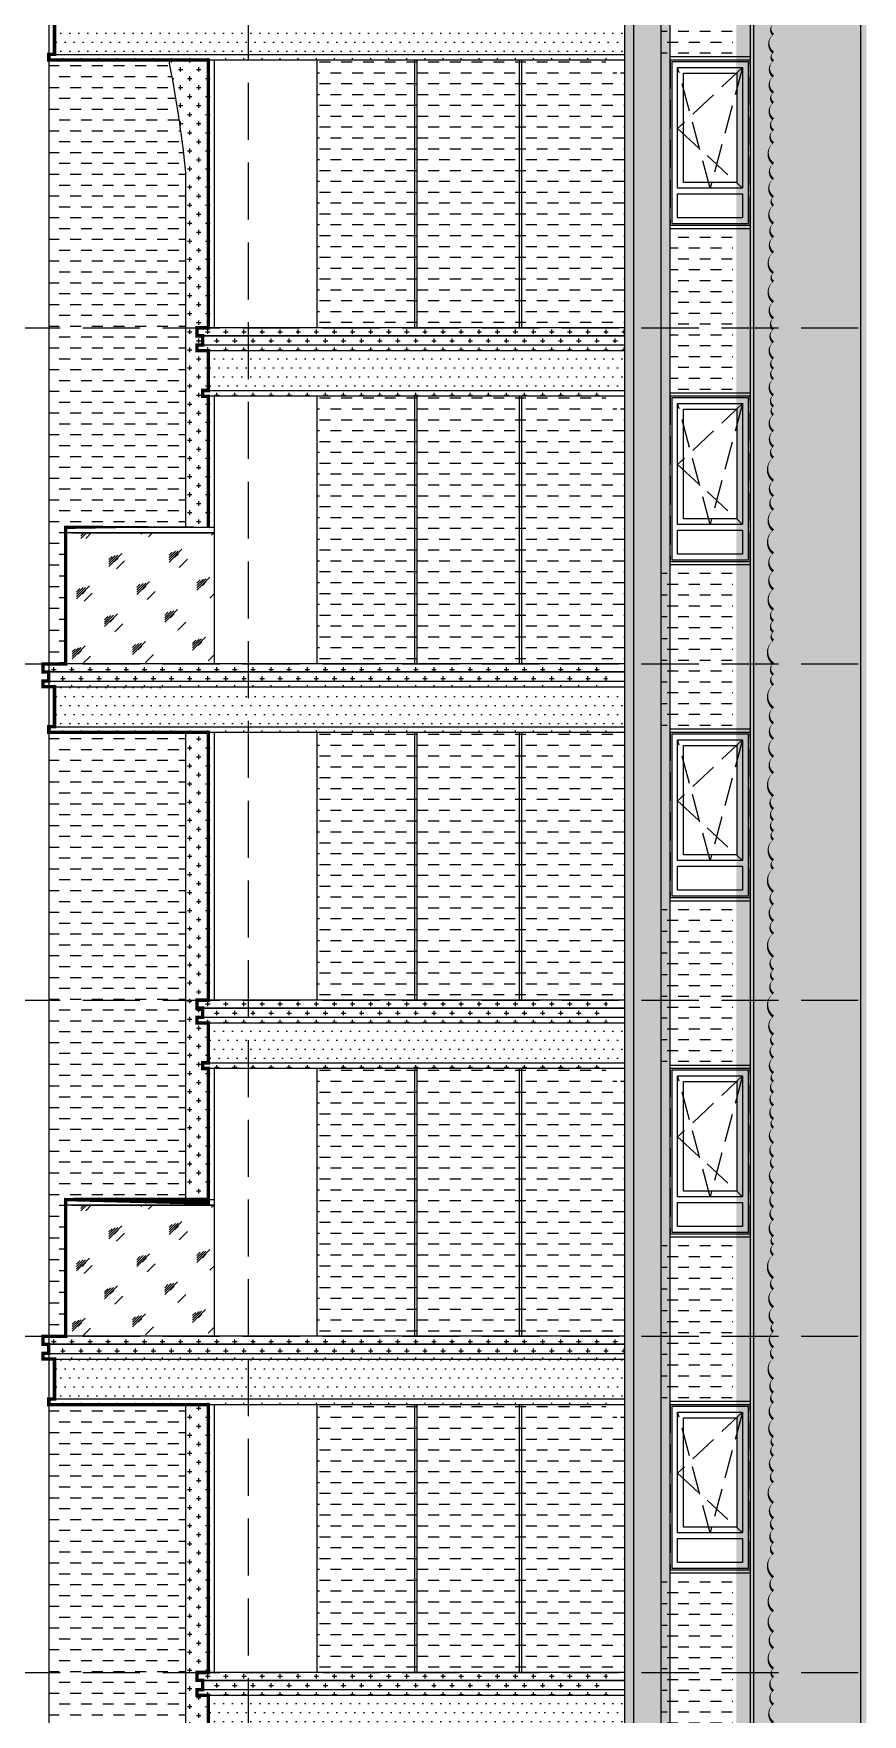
# Model space of a CAD drawing. Extents: x 646072 to 1012572, y -46617 to 16093.
# Drawn here: x 885985 to 893252, y -24120 to -9370 of the extents above; entities that cross this region are included whole.
import ezdxf

# ---------------------------------------------------------------- set-up
doc = ezdxf.new("R2010")
doc.units = 0
doc.header["$LTSCALE"] = 1000
doc.header["$MEASUREMENT"] = 0
for name, pattern in [('3#楼-HZS$0$3#楼-HZS$0$__DASH', [0.35, 0.25, -0.1]), ('3#楼-HZS$0$3#楼-HZS$0$DASH', [0.35, 0.25, -0.1]), ('3#楼-HZS$0$DOTE', [2.4200000000000004, 2, -0.2, 0.02, -0.2])]:
    doc.linetypes.add(name, pattern=pattern)
for name, color, linetype in [('3#楼-HZS$0$0-金属铝板（剖）', 7, 'Continuous'), ('3#楼-HZS$0$3#楼-HZS$0$00-看线', 251, 'Continuous'), ('3#楼-HZS$0$3#楼-HZS$0$00-立面灰色金属看线', 252, 'Continuous'), ('3#楼-HZS$0$3#楼-HZS$0$00-立面米色看线', 31, 'Continuous'), ('3#楼-HZS$0$3#楼-HZS$0$A-LINE-浅灰色铝板幕墙-填充', 115, 'Continuous'), ('3#楼-HZS$0$3#楼-HZS$0$DOTE', 1, '3#楼-HZS$0$DOTE'), ('3#楼-HZS$0$3#楼-HZS$0$ELEV-WIND', 4, 'Continuous'), ('3#楼-HZS$0$3#楼-HZS$0$RAIL', 163, 'Continuous'), ('3#楼-HZS$0$3#楼-HZS$0$WINDOW', 4, 'Continuous'), ('3#楼-HZS$0$3#楼-HZS$0$填充-浅黄色铝板', 30, 'Continuous'), ('3#楼-HZS$0$3#楼-HZS$0$填充-深灰色涂料', 11, 'Continuous'), ('3#楼-HZS$0$3#楼-HZS$0$填充-玻璃', 150, 'Continuous'), ('3#楼-HZS$0$立面分缝', 5, 'Continuous')]:
    doc.layers.add(name, color=color, linetype=linetype)
doc.layers.add('3#楼-HZS$0$3#楼-HZS$0$1#2#住宅楼 平面图$0$A-00-15-1#-PM-2F$0$00-装饰-看', color=46, linetype='Continuous', lineweight=5)
doc.layers.add('3#楼-HZS$0$A-ANNO-MODI', color=6, linetype='Continuous', plot=False)
pattern_1 = [(0, (0, 0), (79.375, 79.375), [39.6875, -119.0625]), (90, (19.84375, -19.84375), (-79.375, 79.375), [39.6875, -119.0625])]
pattern_2 = [(0, (-498153.7722642744, 141892.0115909563), (95.25, 95.25), [95.25, -95.25])]
pattern_3 = [(0, (0, 0), (39.6875, 79.375), [0, -79.375])]
pattern_4 = [(0, (0, -5900), (79.375, 79.375), [39.6875, -119.0625]), (90, (19.84375, -5919.84375), (-79.375, 79.375), [39.6875, -119.0625])]
pattern_5 = [(0, (0, -5900), (39.6875, 79.375), [0, -79.375])]
pattern_6 = [(0, (0, -11800.00000000001), (79.375, 79.375), [39.6875, -119.0625]), (90, (19.84375, -11819.84375000001), (-79.375, 79.375), [39.6875, -119.0625])]
pattern_7 = [(0, (0, -11800.00000000001), (39.6875, 79.375), [0, -79.375])]
pattern_8 = [(0, (0, 0), (95.25, 95.25), [95.25, -95.25])]

# ---------------------------------------------------------------- blocks, each defined once
blk = doc.blocks.new('3#楼-HZS$0$3#楼-HZS$0$asdg04d+9j80')
at = {"layer": '3#楼-HZS$0$3#楼-HZS$0$ELEV-WIND', "color": 8, "linetype": '3#楼-HZS$0$3#楼-HZS$0$__DASH'}
blk.add_lwpolyline([(166652.1028225891, -257724.6046364194), (167352.1028225764, -257724.6046364194), (167352.1028225764, -259174.6046364194), (166652.1028225891, -259174.6046364194)], close=True, dxfattribs=at)
at = {"layer": '3#楼-HZS$0$3#楼-HZS$0$ELEV-WIND'}
for points in [[(166667.1028225891, -257739.6046364194), (167337.1028225764, -257739.6046364194), (167337.1028225764, -259159.6046364194), (166667.1028225891, -259159.6046364194)], [(167287.1028225764, -257789.6046364194), (166717.1028225891, -257789.6046364194), (166717.1028225891, -258849.6046364194), (167287.1028225764, -258849.6046364194)], [(167237.1028225764, -257839.6046364194), (166767.1028225891, -257839.6046364194), (166767.1028225891, -258799.6046364194), (167237.1028225764, -258799.6046364194)], [(167287.1028225764, -258899.6046364194), (166717.1028225891, -258899.6046364194), (166717.1028225891, -259109.6046364194), (167287.1028225764, -259109.6046364194)]]:
    blk.add_lwpolyline(points, close=True, dxfattribs=at)
at = {"layer": '3#楼-HZS$0$3#楼-HZS$0$ELEV-WIND', "color": 8, "linetype": '3#楼-HZS$0$3#楼-HZS$0$DASH'}
for points in [[(166717.1028225891, -257789.6046364194), (167287.1028225764, -258324.6046364194), (166717.1028225891, -258849.6046364194)], [(166717.1028225891, -257789.6046364194), (167002.1028225827, -258849.6046364194), (167287.1028225764, -257789.6046364194)]]:
    blk.add_lwpolyline(points, dxfattribs=at)
blk = doc.blocks.new('3#楼-HZS$0$3#楼-HZS$0$zdfs+gd5+9gj0h')
at = {"layer": '3#楼-HZS$0$3#楼-HZS$0$填充-浅黄色铝板'}
h = blk.add_hatch(dxfattribs=at)
h.set_pattern_fill('CROSS', color=250, scale=50)
h.set_pattern_definition(pattern_1)
h.paths.add_polyline_path([(224298.6439628178, -118273.0459972956, -0.00305094944759767), (224276.4848473542, -118152.2831765233), (224674.3890767773, -118152.2831765233), (224674.3890767773, -120502.2831765354), (224423.9784421, -120502.2831765354), (224423.9784421, -119138.338719882, 0.02186852135803371)])
h.paths.add_polyline_path([(224423.9784421, -120502.2831765354), (224524.3890767773, -120502.2831765354), (224524.3890767773, -120572.2831765354), (224574.3890767773, -120572.2831765354), (224574.3890767773, -120652.2831765354), (224524.3890767773, -120652.2831765354), (224524.3890767773, -120702.2831765233), (224624.3890767773, -120702.2831765233), (224624.3890767773, -121052.2831765233), (224574.3890767773, -121052.2831765233), (224574.3890767773, -121102.2831765233), (224674.3890767773, -121102.2831765233), (224674.3890767773, -122252.2831765107), (224423.9784421, -122252.2831765107)])
h = blk.add_hatch(dxfattribs=at)
h.set_pattern_fill('CROSS', color=250, scale=50)
h.set_pattern_definition(pattern_1)
h.paths.add_polyline_path([(224423.9784421, -124052.2831765233), (224674.3890767773, -124052.2831765233), (224674.3890767773, -126402.2831765354), (224423.9784421, -126402.2831765354)])
h.paths.add_polyline_path([(224423.9784421, -126402.2831765354), (224524.3890767773, -126402.2831765354), (224524.3890767773, -126472.2831765354), (224574.3890767773, -126472.2831765354), (224574.3890767773, -126552.2831765354), (224524.3890767773, -126552.2831765354), (224524.3890767773, -126602.2831765233), (224624.3890767773, -126602.2831765233), (224624.3890767773, -126952.2831765233), (224574.3890767773, -126952.2831765233), (224574.3890767773, -127002.2831765233), (224674.3890767773, -127002.2831765233), (224674.3890767773, -128152.2831765107), (224423.9784421, -128152.2831765107)])
h = blk.add_hatch(dxfattribs=at)
h.set_pattern_fill('CROSS', color=250, scale=50)
h.set_pattern_definition(pattern_1)
h.paths.add_polyline_path([(224423.9784421, -129952.2831765233), (224674.3890767773, -129952.2831765233), (224674.3890767773, -132302.2831765233), (224524.3890767773, -132302.2831765233), (224423.9784421, -132302.2831765234)])
h.paths.add_polyline_path([(224423.9784421, -132302.2831765234), (224524.3890767773, -132302.2831765233), (224524.3890767773, -132372.2831765354), (224574.3890767773, -132372.2831765354), (224574.3890767773, -132452.2831765354), (224524.3890767773, -132452.2831765354), (224524.3890767773, -132502.2831765233), (224624.3890767773, -132502.2831765233), (224624.3890767773, -132852.2831765233), (224574.3890767773, -132852.2831765233), (224574.3890767773, -132902.2831765233), (224674.3890767773, -132902.2831765233), (224674.3890767773, -134052.2831765107), (224423.9784421, -134052.2831765107)])
at = {"layer": '3#楼-HZS$0$3#楼-HZS$0$00-看线', "elevation": 1e-08}
blk.add_lwpolyline([(224276.4848473542, -118152.2831765233, 0.003050949448453229), (224298.6439628243, -118273.0459973294, -0.02186852135717228), (224423.9784421, -119138.338719882)], format="xyb", dxfattribs=at)
for points in [[(224423.9784421, -119138.338719882), (224423.9784421, -122252.2831765107)], [(224423.9784421, -124052.2831765233), (224423.9784421, -128152.2831765107)], [(224423.9784421, -129952.2831765233), (224423.9784421, -134052.283176512)]]:
    blk.add_lwpolyline(points, dxfattribs=at)
blk = doc.blocks.new('3#楼-HZS$0$3#楼-HZS$0$d+f9g5j04+9k0')
at = {"color": 7, "const_width": 30}
blk.add_lwpolyline([(439558.7946784535, -1465.717195389036), (439558.7946784535, -1115.717195389036), (439658.7946784535, -1115.717195389036), (439658.7946784535, -1065.717195401201), (439608.7946784535, -1065.717195401201), (439608.7946784535, -985.717195401201), (439658.7946784535, -985.717195401201), (439658.7946784535, -915.7171953890356), (439558.7946784535, -915.7171953890356), (439558.7946784535, 1434.282804610964), (440958.4997100325, 1434.282804610964), (440958.4997100325, 1484.282804610964), (440908.4997100325, 1484.282804610964), (440908.4997100325, 1834.282804610964), (441008.4997100325, 1834.282804610964), (441008.4997100325, 1884.282804598799), (440959.0287951363, 1884.282804598799), (440959.0287951363, 1964.282804598799), (441008.4997100325, 1964.282804598799), (441008.4997100325, 2034.282804610964), (440809.7419315799, 2034.282804623595), (440809.7419315799, 3234.282804623595), (439558.7946784563, 3234.282804620801), (439558.7946784535, 4384.282804610964), (439608.7946784535, 4384.282804610964), (439608.7946784535, 4434.282804610964), (439558.7946784535, 4434.282804610964), (439558.7946784535, 4784.282804610964), (439658.7946784535, 4784.282804610964), (439658.7946784535, 4834.282804598799), (439608.7946784535, 4834.282804598799), (439608.7946784535, 4914.282804598799), (439658.7946784535, 4914.282804598799), (439658.7946784535, 4984.282804610964), (439558.7946784535, 4984.282804610964), (439558.7946784535, 7334.282804610964), (440958.4997100325, 7334.282804610964), (440958.4997100325, 7384.282804610964), (440908.4997100325, 7384.282804610964), (440908.4997100325, 7734.282804610964), (441008.4997100325, 7734.282804610964), (441008.4997100325, 7784.282804598799), (440959.0287951363, 7784.282804598799), (440959.0287951363, 7864.282804598799), (441008.4997100325, 7864.282804598799), (441008.4997100325, 7934.282804610964), (440809.7419315799, 7934.282804623595), (440809.7419315799, 9134.282804623595), (439558.7946784563, 9134.282804620801), (439558.7946784535, 10284.28280461096), (439608.7946784535, 10284.28280461096), (439608.7946784535, 10334.28280461096), (439558.7946784535, 10334.28280461096), (439558.7946784535, 10684.28280461096), (439658.7946784535, 10684.28280461096), (439658.7946784535, 10734.2828045988), (439608.7946784535, 10734.2828045988), (439608.7946784535, 10814.2828045988), (439658.7946784535, 10814.2828045988), (439658.7946784535, 10884.28280461096), (439558.7946784535, 10884.28280461096), (439558.7946784535, 13234.28280461096), (440958.4997100325, 13234.28280461096), (440958.4997100325, 13284.28280461096), (440908.4997100325, 13284.28280461096), (440908.4997100325, 13634.28280461096)], dxfattribs=at)
blk = doc.blocks.new('3#楼-HZS$0$jjhgjgkiyuiy')
at = {"layer": '3#楼-HZS$0$3#楼-HZS$0$A-LINE-浅灰色铝板幕墙-填充'}
h = blk.add_hatch(dxfattribs=at)
h.set_pattern_fill('DOTS', color=256, scale=50)
h.set_pattern_definition(pattern_3)
h.paths.add_polyline_path([(886167.0382713595, 50198.21083332095), (891166.6547499899, 50198.21083332095), (891166.6547499899, 49848.21083332095), (886167.0382713595, 49848.21083332095)])
h = blk.add_hatch(dxfattribs=at)
h.set_pattern_fill('DOTS', color=256, scale=50)
h.set_pattern_definition(pattern_3)
h.paths.add_polyline_path([(887517.0382713595, 47248.21083332095), (891166.6547499899, 47248.21083332095), (891166.6547499899, 46898.21083332095), (887517.0382713595, 46898.21083332095)])
h = blk.add_hatch(dxfattribs=at)
h.set_pattern_fill('DOTS', color=256, scale=50)
h.set_pattern_definition(pattern_5)
h.paths.add_polyline_path([(886167.0382713595, 44298.21083332095), (891166.6547499899, 44269.20714812274), (891166.6547499899, 43919.20714812274), (886167.0382713595, 43948.21083332095)])
h = blk.add_hatch(dxfattribs=at)
h.set_pattern_fill('DOTS', color=256, scale=50)
h.set_pattern_definition(pattern_5)
h.paths.add_polyline_path([(887517.0382713595, 41348.21083332095), (891166.6547499899, 41348.21083332095), (891166.6547499899, 40998.21083332095), (887517.0382713595, 40998.21083332095)])
h = blk.add_hatch(dxfattribs=at)
h.set_pattern_fill('DOTS', color=256, scale=50)
h.set_pattern_definition(pattern_7)
h.paths.add_polyline_path([(886167.0382713595, 38398.21083332095), (891166.6547499899, 38398.21083330883), (891166.6547499899, 38048.21083330883), (886167.0382713595, 38048.21083332095)])
h = blk.add_hatch(dxfattribs=at)
h.set_pattern_fill('DOTS', color=256, scale=50)
h.set_pattern_definition(pattern_7)
h.paths.add_polyline_path([(887517.0382713595, 35448.21083332095), (891166.6547499899, 35448.21083332095), (891166.6547499899, 35098.21083332095), (887517.0382713595, 35098.21083332095)])
at = {"layer": '3#楼-HZS$0$3#楼-HZS$0$填充-浅黄色铝板'}
h = blk.add_hatch(dxfattribs=at)
h.set_pattern_fill('CROSS', color=30, scale=50)
h.set_pattern_definition(pattern_1)
h.paths.add_polyline_path([(886067.0382713595, 50398.21083332095), (891166.6547499899, 50398.21083332095), (891166.6547499899, 50328.21083330878), (886067.0382713595, 50328.21083330878)])
h.paths.add_polyline_path([(886117.0382713595, 50328.21083330878), (891166.6547499899, 50328.21083330878), (891166.6547499899, 50248.21083330878), (886117.0382713595, 50248.21083330878)])
h.paths.add_polyline_path([(886067.0382713595, 50248.21083330878), (886117.0382713595, 50248.21083330878), (891166.6547499899, 50248.21083330878), (891166.6547499899, 50198.21083332095), (886167.0382713595, 50198.21083332095), (886067.0382713595, 50198.21083332095)])
h.paths.add_polyline_path([(886117.0382713595, 49848.21083332095), (891016.6547499899, 49848.21083332095), (891016.6547499899, 49798.21083332095), (886117.0382713595, 49798.21083332095)])
h = blk.add_hatch(dxfattribs=at)
h.set_pattern_fill('CROSS', color=30, scale=50)
h.set_pattern_definition([(0, (150, 0), (79.375, 79.375), [39.6875, -119.0625]), (90, (169.84375, -19.84375), (-79.375, 79.375), [39.6875, -119.0625])])
h.paths.add_polyline_path([(891566.65474999, 26248.21083330877), (891266.9061618362, 26248.21083332106), (891266.9061618958, 23751.81616370511), (891566.65474999, 23751.8161637051)])
h.paths.add_polyline_path([(891166.6547499899, 26348.21083331003), (891566.6547499899, 26348.21083330878), (891566.6547499899, 50398.21083332095), (891166.6547499899, 50398.21083332095)])
h = blk.add_hatch(dxfattribs=at)
h.set_pattern_fill('CROSS', color=30, scale=50)
h.set_pattern_definition(pattern_1)
h.paths.add_polyline_path([(887417.0382713595, 47448.21083332095), (891166.6547499899, 47448.21083332095), (891166.6547499899, 47378.21083330878), (887417.0382713595, 47378.21083330878)])
h.paths.add_polyline_path([(887467.0382713595, 47378.21083330878), (891166.6547499899, 47378.21083330878), (891166.6547499899, 47298.21083330878), (887467.0382713595, 47298.21083330878)])
h.paths.add_polyline_path([(887417.0382713595, 47298.21083330878), (887467.0382713595, 47298.21083330878), (891165.9061618963, 47298.21083330877), (891165.9061618963, 47248.21083332094), (887517.0382713595, 47248.21083332095), (887417.0382713595, 47248.21083332095)])
h.paths.add_polyline_path([(887467.0382713595, 46898.21083332095), (891016.6547499899, 46898.21083332095), (891016.6547499899, 46848.21083332095), (887467.0382713595, 46848.21083332095)])
h = blk.add_hatch(dxfattribs=at)
h.set_pattern_fill('CROSS', color=30, scale=50)
h.set_pattern_definition(pattern_4)
h.paths.add_polyline_path([(886067.0382713595, 44498.21083332095), (891016.6547499899, 44498.21083332095), (891016.6547499899, 44428.21083330878), (886067.0382713595, 44428.21083330878)])
h.paths.add_polyline_path([(886117.0382713595, 44428.21083330878), (891016.6547499899, 44428.21083330878), (891016.6547499899, 44348.21083330878), (886117.0382713595, 44348.21083330878)])
h.paths.add_polyline_path([(886067.0382713595, 44348.21083330878), (886117.0382713595, 44348.21083330878), (891016.6547499899, 44348.21083330878), (891016.6547499899, 44298.21083332095), (886167.0382713595, 44298.21083332095), (886067.0382713595, 44298.21083332095)])
h.paths.add_polyline_path([(886117.0382713595, 43948.21083332095), (891016.6547499899, 43948.21083332095), (891016.6547499899, 43898.21083332095), (886117.0382713595, 43898.21083332095)])
h = blk.add_hatch(dxfattribs=at)
h.set_pattern_fill('CROSS', color=30, scale=50)
h.set_pattern_definition(pattern_4)
h.paths.add_polyline_path([(887417.0382713595, 41548.21083332095), (891016.6547499899, 41548.21083332095), (891016.6547499899, 41478.21083330878), (887417.0382713595, 41478.21083330878)])
h.paths.add_polyline_path([(887467.0382713595, 41478.21083330878), (891016.6547499899, 41478.21083330878), (891016.6547499899, 41398.21083330878), (887467.0382713595, 41398.21083330878)])
h.paths.add_polyline_path([(887417.0382713595, 41398.21083330878), (887467.0382713595, 41398.21083330878), (891016.6547499899, 41398.21083330878), (891016.6547499899, 41348.21083332095), (887517.0382713595, 41348.21083332095), (887417.0382713595, 41348.21083332095)])
h.paths.add_polyline_path([(887467.0382713595, 40998.21083332095), (891016.6547499899, 40998.21083332095), (891016.6547499899, 40948.21083332095), (887467.0382713595, 40948.21083332095)])
h = blk.add_hatch(dxfattribs=at)
h.set_pattern_fill('CROSS', color=30, scale=50)
h.set_pattern_definition(pattern_6)
h.paths.add_polyline_path([(886067.0382713595, 38598.21083332095), (891166.6547499899, 38598.21083332095), (891166.6547499899, 38528.21083330878), (886067.0382713595, 38528.21083330878)])
h.paths.add_polyline_path([(886117.0382713595, 38528.21083330878), (891166.6547499899, 38528.21083330878), (891166.6547499899, 38448.21083330878), (886117.0382713595, 38448.21083330878)])
h.paths.add_polyline_path([(886067.0382713595, 38448.21083330878), (886117.0382713595, 38448.21083330878), (891166.6547499899, 38448.21083330878), (891166.6547499899, 38398.21083332095), (886167.0382713595, 38398.21083332095), (886067.0382713595, 38398.21083332095)])
h.paths.add_polyline_path([(886117.0382713595, 38048.21083332095), (891016.6547499899, 38048.21083332095), (891016.6547499899, 37998.21083332095), (886117.0382713595, 37998.21083332095)])
h = blk.add_hatch(dxfattribs=at)
h.set_pattern_fill('CROSS', color=30, scale=50)
h.set_pattern_definition(pattern_6)
h.paths.add_polyline_path([(887417.0382713595, 35648.21083332095), (891016.6547499899, 35648.21083332095), (891016.6547499899, 35578.21083330878), (887417.0382713595, 35578.21083330878)])
h.paths.add_polyline_path([(887467.0382713595, 35578.21083330878), (891016.6547499899, 35578.21083330878), (891016.6547499899, 35498.21083330878), (887467.0382713595, 35498.21083330878)])
h.paths.add_polyline_path([(887417.0382713595, 35498.21083330878), (887467.0382713595, 35498.21083330878), (891016.6547499899, 35498.21083330878), (891016.6547499899, 35448.21083332095), (887517.0382713595, 35448.21083332095), (887417.0382713595, 35448.21083332095)])
h.paths.add_polyline_path([(887467.0382713595, 35098.21083332095), (891016.6547499899, 35098.21083332095), (891016.6547499899, 35048.21083332095), (887467.0382713595, 35048.21083332095)])
at = {"layer": '3#楼-HZS$0$3#楼-HZS$0$填充-深灰色涂料'}
h = blk.add_hatch(dxfattribs=at)
h.set_pattern_fill('DASH', color=11, scale=100)
h.set_pattern_definition(pattern_8)
h.paths.add_polyline_path([(893286.8930639074, 23748.21083332111), (892146.9061618963, 23748.21083332111), (892146.9061618963, 52748.21083333317), (893286.8930639075, 52748.21083333317)])
h = blk.add_hatch(dxfattribs=at)
h.set_pattern_fill('DASH', color=11, scale=100)
h.set_pattern_definition([(0, (0, 14750), (95.25, 95.25), [95.25, -95.25])])
h.paths.add_polyline_path([(891486.6547499899, 51268.21083333317), (892116.9061618963, 51268.21083333317), (892116.9061618963, 49828.21083333317), (891486.6547499899, 49828.21083333317)])
h = blk.add_hatch(dxfattribs=at)
h.set_pattern_fill('DASH', color=250, scale=100)
h.set_pattern_definition(pattern_2)
h.paths.add_polyline_path([(886116.934705905, 49798.21083332095), (887169.1340419365, 49798.21083332095, 0.003050949447598475), (887191.2931574001, 49677.4480125486, -0.02186852135803278), (887316.6276366822, 48812.15528996219), (887316.6276366822, 45698.21083333358), (886267.0382713596, 45698.21083333358), (886267.0382713596, 45648.21083333026), (886267.0382713596, 44498.21083332095), (886116.934705905, 44498.21083332095)])
h = blk.add_hatch(dxfattribs=at)
h.set_pattern_fill('DASH', color=11, scale=100)
h.set_pattern_definition([(0, (0, -2950), (95.25, 95.25), [95.25, -95.25])])
edge = h.paths.add_edge_path()
edge.add_line((888467.0382713595, 49798.21076623155), (890999.4974861798, 49798.21076623155))
edge.add_arc((891115.3000345149, 49802.07545289807), 115.8670186201491, 181.9114267030833, 296.3095857429122)
edge.add_line((891166.6547499899, 49698.2108333089), (891166.6547499899, 47448.21083332095))
edge.add_line((891166.6547499899, 47448.21083332095), (888467.0382713595, 47448.21083332095))
edge.add_line((888467.0382713595, 47448.21083332095), (888467.0382713595, 49798.21076623155))
h = blk.add_hatch(dxfattribs=at)
h.set_pattern_fill('DASH', color=11, scale=100)
h.set_pattern_definition([(0, (0, 11800), (95.25, 95.25), [95.25, -95.25])])
h.paths.add_polyline_path([(891566.6547499899, 48318.21083333317), (892116.9061618963, 48318.21083333317), (892116.9061618963, 46878.21083333317), (891566.6547499899, 46878.21083333317)])
h = blk.add_hatch(dxfattribs=at)
h.set_pattern_fill('DASH', color=11, scale=100)
h.set_pattern_definition([(0, (0, -5900), (95.25, 95.25), [95.25, -95.25])])
edge = h.paths.add_edge_path()
edge.add_line((888467.0382713595, 46848.21076623155), (890999.4974861798, 46848.21076623155))
edge.add_arc((891115.3000345149, 46852.07545289807), 115.8670186201491, 181.9114267030833, 296.3095857429122)
edge.add_line((891166.6547499899, 46748.2108333089), (891166.6547499899, 44498.21083332095))
edge.add_line((891166.6547499899, 44498.21083332095), (888467.0382713595, 44498.21083332095))
edge.add_line((888467.0382713595, 44498.21083332095), (888467.0382713595, 46848.21076623155))
h = blk.add_hatch(dxfattribs=at)
h.set_pattern_fill('DASH', color=11, scale=100)
h.set_pattern_definition([(0, (0, 8850), (95.25, 95.25), [95.25, -95.25])])
h.paths.add_polyline_path([(891486.6547499899, 45368.21083333317), (892116.9061618963, 45368.21083333317), (892116.9061618963, 43928.21083333317), (891486.6547499899, 43928.21083333317)])
h = blk.add_hatch(dxfattribs=at)
h.set_pattern_fill('DASH', color=250, scale=100)
h.set_pattern_definition(pattern_2)
h.paths.add_polyline_path([(886116.934705905, 43898.21083332095), (887316.6276366822, 43898.21083332095), (887316.6276366822, 39798.21083333358), (886267.0382713596, 39798.21083333358), (886267.0382713596, 39748.21083333026), (886267.0382713596, 38598.21083332095), (886116.934705905, 38598.21083332095)])
h = blk.add_hatch(dxfattribs=at)
h.set_pattern_fill('DASH', color=11, scale=100)
h.set_pattern_definition([(0, (0, -8850.000000000007), (95.25, 95.25), [95.25, -95.25])])
edge = h.paths.add_edge_path()
edge.add_line((888467.0382713595, 43898.21076623155), (890999.4974861798, 43898.21076623155))
edge.add_arc((891011.8483366375, 43729.14830936619), 169.5130019449271, 24.042694472634025, 94.17831797338829, ccw=False)
edge.add_line((891166.6547499899, 43798.2108333089), (891166.6547499899, 41548.21083332095))
edge.add_line((891166.6547499899, 41548.21083332095), (888467.0382713595, 41548.21083332095))
edge.add_line((888467.0382713595, 41548.21083332095), (888467.0382713595, 43898.21076623155))
h = blk.add_hatch(dxfattribs=at)
h.set_pattern_fill('DASH', color=11, scale=100)
h.set_pattern_definition([(0, (0, 5900), (95.25, 95.25), [95.25, -95.25])])
h.paths.add_polyline_path([(891486.6547499899, 42418.21083333317), (892116.9061618963, 42418.21083333317), (892116.9061618963, 40978.21083333317), (891486.6547499899, 40978.21083333317)])
h = blk.add_hatch(dxfattribs=at)
h.set_pattern_fill('DASH', color=11, scale=100)
h.set_pattern_definition([(0, (0, -11800.00000000001), (95.25, 95.25), [95.25, -95.25])])
edge = h.paths.add_edge_path()
edge.add_line((888467.0382713595, 40948.21076623155), (890999.4974861798, 40948.21076623155))
edge.add_arc((891115.3000345149, 40952.07545289807), 115.8670186201491, 181.9114267030833, 296.3095857429122)
edge.add_line((891166.6547499899, 40848.2108333089), (891166.6547499899, 38598.21083332095))
edge.add_line((891166.6547499899, 38598.21083332095), (888467.0382713595, 38598.21083332095))
edge.add_line((888467.0382713595, 38598.21083332095), (888467.0382713595, 40948.21076623155))
h = blk.add_hatch(dxfattribs=at)
h.set_pattern_fill('DASH', color=11, scale=100)
h.set_pattern_definition([(0, (0, 2950), (95.25, 95.25), [95.25, -95.25])])
h.paths.add_polyline_path([(891486.6547499899, 39468.21083333317), (892116.9061618963, 39468.21083333317), (892116.9061618963, 38028.21083333317), (891486.6547499899, 38028.21083333317)])
h = blk.add_hatch(dxfattribs=at)
h.set_pattern_fill('DASH', color=250, scale=100)
h.set_pattern_definition([(0, (-498153.7722642744, 135992.0115909563), (95.25, 95.25), [95.25, -95.25])])
h.paths.add_polyline_path([(886116.934705905, 37998.21083332095), (887316.6276366822, 37998.21083332095), (887316.6276366822, 33898.21083333358), (886267.0382713596, 33898.21083333358), (886267.0382713596, 33848.21083333026), (886267.0382713596, 32698.21083332095), (886116.934705905, 32698.21083332095)])
h = blk.add_hatch(dxfattribs=at)
h.set_pattern_fill('DASH', color=11, scale=100)
h.set_pattern_definition([(0, (0, -14750.00000000001), (95.25, 95.25), [95.25, -95.25])])
edge = h.paths.add_edge_path()
edge.add_line((888467.0382713595, 37998.21076623155), (890999.4974861798, 37998.21076623155))
edge.add_arc((891115.3000345149, 38002.07545289807), 115.8670186201491, 181.9114267030833, 296.3095857429122)
edge.add_line((891166.6547499899, 37898.2108333089), (891166.6547499899, 35648.21083332095))
edge.add_line((891166.6547499899, 35648.21083332095), (888467.0382713595, 35648.21083332095))
edge.add_line((888467.0382713595, 35648.21083332095), (888467.0382713595, 37998.21076623155))
h = blk.add_hatch(dxfattribs=at)
h.set_pattern_fill('DASH', color=11, scale=100)
h.set_pattern_definition(pattern_8)
h.paths.add_polyline_path([(891486.6547499899, 36518.21083333317), (892116.9061618963, 36518.21083333317), (892116.9061618963, 35078.21083333317), (891486.6547499899, 35078.21083333317)])
at = {"layer": '3#楼-HZS$0$3#楼-HZS$0$填充-玻璃'}
h = blk.add_hatch(dxfattribs=at)
h.set_pattern_fill('玻璃1', color=150, scale=50)
h.set_pattern_definition([(45, (12999.2948337323, -5880), (-244.9417890030201, 244.9417890030201), [112, -288]), (45, (13047.2948337323, -5860), (-244.9417890030201, 244.9417890030201), [48, -352]), (45, (12999.2948337323, -5860), (-244.9417890030201, 244.9417890030201), [80, -320]), (45, (13023.2948337323, -5880), (268.700576850888, -268.7005768508881), [100, -300]), (45, (12999.2948337323, -5900), (-244.9417890030201, 244.9417890030201), [160, -240]), (45, (12999.2948337323, -5840), (-244.9417890030201, 244.9417890030201), [40, -360])])
h.paths.add_polyline_path([(887567.985524486, 45648.21083333026), (886268.0584340751, 45648.21083333026), (886268.0584340751, 44498.21083330878), (887567.985524486, 44498.21083330878)])
h = blk.add_hatch(dxfattribs=at)
h.set_pattern_fill('玻璃1', color=150, scale=50)
h.set_pattern_definition([(45, (12999.2948337323, -11780.00000000001), (-244.9417890030201, 244.9417890030201), [112, -288]), (45, (13047.2948337323, -11760.00000000001), (-244.9417890030201, 244.9417890030201), [48, -352]), (45, (12999.2948337323, -11760.00000000001), (-244.9417890030201, 244.9417890030201), [80, -320]), (45, (13023.2948337323, -11780.00000000001), (268.700576850888, -268.7005768508881), [100, -300]), (45, (12999.2948337323, -11800.00000000001), (-244.9417890030201, 244.9417890030201), [160, -240]), (45, (12999.2948337323, -11740.00000000001), (-244.9417890030201, 244.9417890030201), [40, -360])])
h.paths.add_polyline_path([(887567.985524486, 39748.21083333026), (886268.0584340751, 39748.21083333026), (886268.0584340751, 38598.21083330878), (887567.985524486, 38598.21083330878)])
blk = doc.blocks.new('3#楼-HZS$0$tyryhjgfhgf')
at = {"layer": '3#楼-HZS$0$立面分缝'}
for points in [[(889326.6547499836, 51173.56196922412), (889326.6547499867, 53523.56190214689)], [(889346.6547499836, 51173.56196922412), (889346.6547499867, 53523.56190214689)], [(890246.6547499868, 51173.56196922412), (890246.65474999, 53523.56190214689)], [(890266.6547499868, 51173.56196922412), (890266.65474999, 53523.56190214689)], [(889326.6547499836, 48223.56196922412), (889326.6547499867, 50573.56190214689)], [(889346.6547499836, 48223.56196922412), (889346.6547499867, 50573.56190214689)], [(890246.6547499868, 48223.56196922412), (890246.65474999, 50573.56190214689)], [(890266.6547499868, 48223.56196922412), (890266.65474999, 50573.56190214689)], [(889326.6547499836, 45273.56196922412), (889326.6547499867, 47623.56190214689)], [(889346.6547499836, 45273.56196922412), (889346.6547499867, 47623.56190214689)], [(890246.6547499868, 45273.56196922412), (890246.65474999, 47623.56190214689)], [(890266.6547499868, 45273.56196922412), (890266.65474999, 47623.56190214689)], [(889326.6547499836, 42323.56196922412), (889326.6547499867, 44673.56190214689)], [(889346.6547499836, 42323.56196922412), (889346.6547499867, 44673.56190214689)], [(890246.6547499868, 42323.56196922412), (890246.65474999, 44673.56190214689)], [(890266.6547499868, 42323.56196922412), (890266.65474999, 44673.56190214689)], [(889326.6547499836, 39373.56196922412), (889326.6547499867, 41723.56190214689)], [(889346.6547499836, 39373.56196922412), (889346.6547499867, 41723.56190214689)], [(890246.6547499868, 39373.56196922412), (890246.65474999, 41723.56190214689)], [(890266.6547499868, 39373.56196922412), (890266.65474999, 41723.56190214689)]]:
    blk.add_lwpolyline(points, dxfattribs=at)

msp = doc.modelspace()

# ---------------------------------------------------------------- linework, layer by layer
at = {"color": 250}
msp.add_lwpolyline([(886116.934705905, -2501.789166678966), (886116.934705905, -32404.04269371403)], dxfattribs=at)
at = {"layer": '3#楼-HZS$0$3#楼-HZS$0$00-立面灰色金属看线', "elevation": 9.99999917259629e-09}
for points in [[(892267.1575738151, -6651.789166666858), (892267.1575738151, -35601.78916669125)], [(892297.1575738151, -6651.789166666858), (892297.1575738151, -35601.78916669125)]]:
    msp.add_lwpolyline(points, dxfattribs=at)
at = {"layer": '3#楼-HZS$0$3#楼-HZS$0$00-立面灰色金属看线'}
for points in [[(893236.906161896, -6651.789166666862), (893236.906161896, -35601.78916669125)], [(887567.0382713595, -9601.789166666858), (887567.0382713595, -11951.78916668642)], [(888467.0382713595, -9601.789166666858), (888467.0382713595, -11951.78916668642)], [(887567.0382713595, -12551.78916666686), (887567.0382713595, -14901.78916668642)], [(888467.0382713595, -12551.78916666686), (888467.0382713595, -14901.78916668642)], [(887567.0382713595, -15501.78916666686), (887567.0382713595, -17851.78916668642)], [(888467.0382713595, -15501.78916666686), (888467.0382713595, -17851.78916668642)], [(887567.0382713595, -18451.78916666686), (887567.0382713595, -20801.78916668642)], [(888467.0382713595, -18451.78916666686), (888467.0382713595, -20801.78916668642)], [(887567.0382713595, -21401.78916666686), (887567.0382713595, -23751.78916668642)], [(888467.0382713595, -21401.78916666686), (888467.0382713595, -23751.78916668642)]]:
    msp.add_lwpolyline(points, dxfattribs=at)
at = {"layer": '3#楼-HZS$0$3#楼-HZS$0$00-立面灰色金属看线', "elevation": 9.999999999999904e-09}
for points in [[(892266.906161896, -9571.789166666887), (892266.906161896, -9601.789166666887), (891566.9061619086, -9601.789166666887), (891566.9061619086, -9571.789166666887)], [(892266.906161896, -12521.78916666689), (892266.906161896, -12551.78916666689), (891566.9061619086, -12551.78916666689), (891566.9061619086, -12521.78916666689)], [(892266.906161896, -15471.78916666689), (892266.906161896, -15501.78916666689), (891566.9061619086, -15501.78916666689), (891566.9061619086, -15471.78916666689)], [(892266.906161896, -18421.78916666689), (892266.906161896, -18451.78916666689), (891566.9061619086, -18451.78916666689), (891566.9061619086, -18421.78916666689)], [(892266.906161896, -21371.78916666689), (892266.906161896, -21401.78916666689), (891566.9061619086, -21401.78916666689), (891566.9061619086, -21371.78916666689)]]:
    msp.add_lwpolyline(points, close=True, dxfattribs=at)
at = {"layer": '3#楼-HZS$0$3#楼-HZS$0$00-立面灰色金属看线'}
for points in [[(892266.906161896, -11051.78916666689), (892266.906161896, -11081.78916666689), (891566.9061619086, -11081.78916666689), (891566.9061619086, -11051.78916666689)], [(892266.906161896, -14001.78916666689), (892266.906161896, -14031.78916666689), (891566.9061619086, -14031.78916666689), (891566.9061619086, -14001.78916666689)], [(892266.906161896, -16951.78916666689), (892266.906161896, -16981.78916666689), (891566.9061619086, -16981.78916666689), (891566.9061619086, -16951.78916666689)], [(892266.906161896, -19901.78916666689), (892266.906161896, -19931.78916666689), (891566.9061619086, -19931.78916666689), (891566.9061619086, -19901.78916666689)], [(892266.906161896, -22851.78916666689), (892266.906161896, -22881.78916666689), (891566.9061619086, -22881.78916666689), (891566.9061619086, -22851.78916666689)]]:
    msp.add_lwpolyline(points, close=True, dxfattribs=at)
at = {"layer": '3#楼-HZS$0$3#楼-HZS$0$00-立面米色看线'}
for points in [[(891566.6547499899, -35601.78916669125), (891566.6547499899, -6751.789166678966, 0.4142135623730951), (890866.6547499899, -6051.789166678966), (886917.0390484221, -6051.789166678966), (886917.0390484221, -6131.789166691131), (887017.0390484221, -6131.789166691131)], [(891486.6547499899, -35601.78916669125), (891486.6547499899, -6751.789166691131, 0.4142135623730951), (890866.6547499899, -6131.789166691131), (887017.0390484221, -6131.789166691131)], [(887017.0390484221, -6371.789166678966), (886917.0390484221, -6371.789166678966), (886917.0390484221, -6451.789166691131), (890866.6547499899, -6451.789166691131, -0.4142135623730951), (891166.6547499899, -6751.789166691131), (891166.6547499899, -35601.78916669125)], [(891246.6547499899, -35601.78916669125), (891246.6547499899, -6751.789166678966, 0.4142135623730951), (890866.6547499899, -6371.789166678966), (887017.0390484221, -6371.789166678966)]]:
    msp.add_lwpolyline(points, format="xyb", dxfattribs=at)
for points in [[(891166.6547499899, -9071.789166691247), (886117.0382713595, -9071.789166691247), (886117.0382713595, -9151.789166691247), (886067.0382713595, -9151.789166691247), (886067.0382713595, -9201.789166679082), (886167.0382713595, -9201.789166679082), (886167.0382713595, -9551.789166679082), (891166.6547499899, -9551.789166679082)], [(891166.6547499899, -9601.789166679082), (886117.0382713595, -9601.789166679082), (886117.0382713595, -9551.789166679082), (891166.6547499899, -9551.789166679082)], [(891165.9061618963, -11951.78916667908), (887417.0382713595, -11951.78916667908), (887417.0382713595, -12021.78916669125), (891165.9061618963, -12021.78916669125)], [(891165.9061618963, -12021.78916669125), (887467.0382713595, -12021.78916669125), (887467.0382713595, -12101.78916669125), (887417.0382713595, -12101.78916669125), (887417.0382713595, -12151.78916667908), (887517.0382713595, -12151.78916667908), (887517.0382713595, -12501.78916667908), (891165.9061618963, -12501.78916667908)], [(887467.0382713595, -12101.78916669125), (891165.9061618963, -12101.78916669125)], [(887517.0382713595, -12151.78916667908), (891165.9061618963, -12151.78916667908)], [(891165.9061618963, -12551.78916667908), (887467.0382713595, -12551.78916667908), (887467.0382713595, -12501.78916667908), (891165.9061618963, -12501.78916667908)], [(891166.6547499899, -14901.78916667908), (886067.0382713595, -14901.78916667908), (886067.0382713595, -14971.78916669125), (891166.6547499899, -14971.78916669125)], [(891166.6547499899, -14971.78916669125), (886117.0382713595, -14971.78916669125), (886117.0382713595, -15051.78916669125), (886067.0382713595, -15051.78916669125), (886067.0382713595, -15101.78916667908), (886167.0382713595, -15101.78916667908), (886167.0382713595, -15451.78916667908), (891166.6547499899, -15451.78916667908)], [(886117.0382713595, -15051.78916669125), (891166.6547499899, -15051.78916669125)], [(886167.0382713595, -15101.78916667908), (891166.6547499899, -15101.78916667908)], [(891166.6547499899, -15501.78916667908), (886117.0382713595, -15501.78916667908), (886117.0382713595, -15451.78916667908), (891166.6547499899, -15451.78916667908)], [(891165.9061618963, -17851.78916667908), (887417.0382713595, -17851.78916667908), (887417.0382713595, -17921.78916669125), (891165.9061618963, -17921.78916669125)], [(891165.9061618963, -17921.78916669125), (887467.0382713595, -17921.78916669125), (887467.0382713595, -18001.78916669125), (887417.0382713595, -18001.78916669125), (887417.0382713595, -18051.78916667908), (887517.0382713595, -18051.78916667908), (887517.0382713595, -18401.78916667908), (891165.9061618963, -18401.78916667908)], [(887467.0382713595, -18001.78916669125), (891165.9061618963, -18001.78916669125)], [(887517.0382713595, -18051.78916667908), (891165.9061618963, -18051.78916667908)], [(891165.9061618963, -18451.78916667908), (887467.0382713595, -18451.78916667908), (887467.0382713595, -18401.78916667908), (891165.9061618963, -18401.78916667908)], [(891166.6547499899, -20801.78916667908), (886067.0382713595, -20801.78916667908), (886067.0382713595, -20871.78916669125), (891166.6547499899, -20871.78916669125)], [(891166.6547499899, -20871.78916669125), (886117.0382713595, -20871.78916669125), (886117.0382713595, -20951.78916669125), (886067.0382713595, -20951.78916669125), (886067.0382713595, -21001.78916667908), (886167.0382713595, -21001.78916667908), (886167.0382713595, -21351.78916667908), (891166.6547499899, -21351.78916667908)], [(886117.0382713595, -20951.78916669125), (891166.6547499899, -20951.78916669125)], [(886167.0382713595, -21001.78916667908), (891166.6547499899, -21001.78916667908)], [(891166.6547499899, -21401.78916667908), (886117.0382713595, -21401.78916667908), (886117.0382713595, -21351.78916667908), (891166.6547499899, -21351.78916667908)], [(891165.9061618963, -23751.78916667908), (887417.0382713595, -23751.78916667908), (887417.0382713595, -23821.78916669125), (891165.9061618963, -23821.78916669125)], [(891165.9061618963, -23821.78916669125), (887467.0382713595, -23821.78916669125), (887467.0382713595, -23901.78916669125), (887417.0382713595, -23901.78916669125), (887417.0382713595, -23951.78916667908), (887517.0382713595, -23951.78916667908), (887517.0382713595, -24301.78916667908), (891165.9061618963, -24301.78916667908)], [(887467.0382713595, -23901.78916669125), (891165.9061618963, -23901.78916669125)], [(887517.0382713595, -23951.78916667908), (891165.9061618963, -23951.78916667908)]]:
    msp.add_lwpolyline(points, dxfattribs=at)
at = {"layer": '3#楼-HZS$0$3#楼-HZS$0$DOTE', "linetype": '3#楼-HZS$0$3#楼-HZS$0$__DASH', "ltscale": 2}
for p, q in [((887866.906161896, -2101.789166678966, 9.99999917259629e-09), (887866.906161896, -37215.30559085181, 9.99999917259629e-09)), ((876616.5072477827, -11951.78916669125), (909102.0890191564, -11951.78916669125)), ((876616.5072477827, -14901.78916669125), (909102.0890191564, -14901.78916669125)), ((876616.5072477827, -17851.78916669125), (909102.0890191564, -17851.78916669125)), ((876616.5072477827, -20801.78916669125), (909102.0890191564, -20801.78916669125)), ((876616.5072477827, -23751.78916669125), (909102.0890191564, -23751.78916669125))]:
    msp.add_line(p, q, dxfattribs=at)
at = {"layer": '3#楼-HZS$0$3#楼-HZS$0$RAIL'}
for points in [[(886267.0382713596, -13701.78916666645), (887567.985524486, -13701.78916666645), (887567.985524486, -13751.78916666977), (886267.0382713596, -13751.78916666977)], [(886267.0382713596, -19601.78916666645), (887567.985524486, -19601.78916666645), (887567.985524486, -19651.78916666977), (886267.0382713596, -19651.78916666977)]]:
    msp.add_lwpolyline(points, close=True, dxfattribs=at)
for points in [[(886317.0382713596, -13701.78916666633), (887567.9855244862, -13701.78916666977)], [(886317.0382713594, -13751.78916666633), (887567.985524486, -13751.78916666977)], [(886317.0382713596, -19601.78916666633), (887567.9855244862, -19601.78916666977)], [(886317.0382713594, -19651.78916666633), (887567.985524486, -19651.78916666977)]]:
    msp.add_lwpolyline(points, dxfattribs=at)
at = {"layer": '3#楼-HZS$0$3#楼-HZS$0$WINDOW'}
for points in [[(886267.0382713596, -13751.78916666977), (886267.0382713596, -14901.78916666645)], [(886267.0382713596, -19651.78916666977), (886267.0382713596, -20801.78916666645)]]:
    msp.add_lwpolyline(points, dxfattribs=at)
at = {"layer": '3#楼-HZS$0$A-ANNO-MODI'}
msp.add_lwpolyline([(892470.9610781975, -9288.466453918722, 0, 22.5, 0.5), (892470.9610781975, -9378.466453918722, 0, 22.5, 0.5), (892470.9610781975, -9535.966453918722, 0, 22.5, 0.5), (892470.9610781975, -9610.966453918722, 0, 22.5, 0.5), (892470.9610781975, -9745.966453918722, 0, 22.5, 0.5), (892470.9610781975, -9888.466453918722, 0, 22.5, 0.5), (892470.9610781975, -9978.466453918722, 0, 22.5, 0.5), (892470.9610781975, -10120.96645391872, 0, 22.5, 0.5), (892470.9610781975, -10218.46645391872, 0, 22.5, 0.5), (892470.9610781975, -10330.96645391872, 0, 22.5, 0.5), (892470.9610781975, -10510.96645391872, 0, 22.5, 0.5), (892470.9610781975, -10645.96645391872, 0, 22.5, 0.5), (892470.9610781975, -10803.46645391872, 0, 22.5, 0.5), (892470.9610781975, -10878.46645391872, 0, 22.5, 0.5), (892470.9610781975, -11035.96645391872, 0, 22.5, 0.5), (892470.9610781975, -11155.96645391872, 0, 22.5, 0.5), (892470.9610781975, -11290.96645391872, 0, 22.5, 0.5), (892470.9610781975, -11470.96645391872, 0, 22.5, 0.5), (892470.9610781975, -11545.96645391872, 0, 22.5, 0.5), (892470.9610781975, -11725.96645391872, 0, 22.5, 0.5), (892470.9610781975, -11868.46645391872, 0, 22.5, 0.5), (892470.9610781975, -11965.96645391872, 0, 22.5, 0.5), (892470.9610781975, -12078.46645391872, 0, 22.5, 0.5), (892470.9610781975, -12220.96645391872, 0, 22.5, 0.5), (892470.9610781975, -12310.96645391872, 0, 22.5, 0.5), (892470.9610781975, -12400.96645391872, 0, 22.5, 0.5), (892470.9610781975, -12543.46645391872, 0, 22.5, 0.5), (892470.9610781975, -12640.96645391872, 0, 22.5, 0.5), (892470.9610781975, -12715.96645391872, 0, 22.5, 0.5), (892470.9610781975, -12858.46645391872, 0, 22.5, 0.5), (892470.9610781975, -12993.46645391872, 0, 22.5, 0.5), (892470.9610781975, -13090.96645391872, 0, 22.5, 0.5), (892470.9610781975, -13293.46645391872, 0, 22.5, 0.5), (892470.9610781975, -13428.46645391872, 0, 22.5, 0.5), (892470.9610781975, -13548.46645391872, 0, 22.5, 0.5), (892470.9610781975, -13728.46645391872, 0, 22.5, 0.5), (892470.9610781975, -13930.96645391872, 0, 22.5, 0.5), (892470.9610781975, -14088.46645391872, 0, 22.5, 0.5), (892470.9610781975, -14245.96645391872, 0, 22.5, 0.5), (892470.9610781975, -14425.96645391872, 0, 22.5, 0.5), (892470.9610781975, -14523.46645391872, 0, 22.5, 0.5), (892470.9610781975, -14620.96645391872, 0, 22.5, 0.5), (892470.9610781975, -14695.96645391872, 0, 22.5, 0.5), (892470.9610781975, -14898.46645391872, 0, 22.5, 0.5), (892470.9610781975, -14995.96645391872, 0, 22.5, 0.5), (892470.9610781975, -15085.96645391872, 0, 22.5, 0.5), (892470.9610781975, -15288.46645391872, 0, 22.5, 0.5), (892470.9610781975, -15423.46645391872, 0, 22.5, 0.5), (892470.9610781975, -15558.46645391872, 0, 22.5, 0.5), (892470.9610781975, -15715.96645391872, 0, 22.5, 0.5), (892470.9610781975, -15858.46645391872, 0, 22.5, 0.5), (892470.9610781975, -16060.96645391872, 0, 22.5, 0.5), (892470.9610781975, -16173.46645391872, 0, 22.5, 0.5), (892470.9610781975, -16270.96645391872, 0, 22.5, 0.5), (892470.9610781975, -16368.46645391872, 0, 22.5, 0.5), (892470.9610781975, -16443.46645391872, 0, 22.5, 0.5), (892470.9610781975, -16623.46645391872, 0, 22.5, 0.5), (892470.9610781975, -16698.46645391872, 0, 22.5, 0.5), (892470.9610781975, -16900.96645391872, 0, 22.5, 0.5), (892470.9610781975, -17013.46645391872, 0, 22.5, 0.5), (892470.9610781975, -17155.96645391872, 0, 22.5, 0.5), (892470.9610781975, -17268.46645391872, 0, 22.5, 0.5), (892470.9610781975, -17470.96645391872, 0, 22.5, 0.5), (892470.9610781975, -17583.46645391872, 0, 22.5, 0.5), (892470.9610781975, -17673.46645391872, 0, 22.5, 0.5), (892470.9610781975, -17793.46645391872, 0, 22.5, 0.5), (892470.9610781975, -17995.96645391872, 0, 22.5, 0.5), (892470.9610781975, -18153.46645391872, 0, 22.5, 0.5), (892470.9610781975, -18243.46645391872, 0, 22.5, 0.5), (892470.9610781975, -18355.96645391872, 0, 22.5, 0.5), (892470.9610781975, -18490.96645391872, 0, 22.5, 0.5), (892470.9610781975, -18565.96645391872, 0, 22.5, 0.5), (892470.9610781975, -18663.46645391872, 0, 22.5, 0.5), (892470.9610781975, -18775.96645391872, 0, 22.5, 0.5), (892470.9610781975, -18895.96645391872, 0, 22.5, 0.5), (892470.9610781975, -18970.96645391872, 0, 22.5, 0.5), (892470.9610781975, -19105.96645391872, 0, 22.5, 0.5), (892470.9610781975, -19225.96645391872, 0, 22.5, 0.5), (892470.9610781975, -19323.46645391872, 0, 22.5, 0.5), (892470.9610781975, -19458.46645391872, 0, 22.5, 0.5), (892470.9610781975, -19548.46645391872, 0, 22.5, 0.5), (892470.9610781975, -19668.46645391872, 0, 22.5, 0.5), (892470.9610781975, -19780.96645391872, 0, 22.5, 0.5), (892470.9610781975, -19923.46645391872, 0, 22.5, 0.5), (892470.9610781975, -19998.46645391872, 0, 22.5, 0.5), (892470.9610781975, -20088.46645391872, 0, 22.5, 0.5), (892470.9610781975, -20290.96645391872, 0, 22.5, 0.5), (892470.9610781975, -20388.46645391872, 0, 22.5, 0.5), (892470.9610781975, -20545.96645391872, 0, 22.5, 0.5), (892470.9610781975, -20688.46645391872, 0, 22.5, 0.5), (892470.9610781975, -20763.46645391872, 0, 22.5, 0.5), (892470.9610781975, -20898.46645391872, 0, 22.5, 0.5), (892470.9610781975, -20995.96645391872, 0, 22.5, 0.5), (892470.9610781975, -21175.96645391872, 0, 22.5, 0.5), (892470.9610781975, -21295.96645391872, 0, 22.5, 0.5), (892470.9610781975, -21385.96645391872, 0, 22.5, 0.5), (892470.9610781975, -21528.46645391872, 0, 22.5, 0.5), (892470.9610781975, -21685.96645391872, 0, 22.5, 0.5), (892470.9610781975, -21760.96645391872, 0, 22.5, 0.5), (892470.9610781975, -21850.96645391872, 0, 22.5, 0.5), (892470.9610781975, -21985.96645391872, 0, 22.5, 0.5), (892470.9610781975, -22083.46645391872, 0, 22.5, 0.5), (892470.9610781975, -22263.46645391872, 0, 22.5, 0.5), (892470.9610781975, -22398.46645391872, 0, 22.5, 0.5), (892470.9610781975, -22495.96645391872, 0, 22.5, 0.5), (892470.9610781975, -22615.96645391872, 0, 22.5, 0.5), (892470.9610781975, -22713.46645391872, 0, 22.5, 0.5), (892470.9610781975, -22915.96645391872, 0, 22.5, 0.5), (892470.9610781975, -23035.96645391872, 0, 22.5, 0.5), (892470.9610781975, -23215.96645391872, 0, 22.5, 0.5), (892470.9610781975, -23395.96645391872, 0, 22.5, 0.5), (892470.9610781975, -23538.46645391872, 0, 22.5, 0.5), (892470.9610781975, -23718.46645391872, 0, 22.5, 0.5), (892470.9610781975, -23793.46645391872, 0, 22.5, 0.5), (892470.9610781975, -23913.46645391872, 0, 22.5, 0.5), (892470.9610781975, -24033.46645391872, 0, 22.5, 0.5), (892470.9610781975, -24190.96645391872, 0, 22.5, 0.5)], format="xyseb", dxfattribs=at)

# ---------------------------------------------------------------- block references
at = {"color": 2, "xscale": -1}
msp.add_blockref('3#楼-HZS$0$3#楼-HZS$0$d+f9g5j04+9k0', (1327076.206718494, -22836.07197129005), dxfattribs=at)
at = {"layer": '3#楼-HZS$0$0-金属铝板（剖）'}
msp.add_blockref('3#楼-HZS$0$jjhgjgkiyuiy', (0, -59400.00000000002), dxfattribs=at)
at = {"layer": '3#楼-HZS$0$3#楼-HZS$0$00-立面灰色金属看线', "xscale": -1}
for p in [(1058919.260396404, 248122.8154697525, 9.999999999999904e-09), (1058919.260396404, 245172.8154697525, 9.999999999999904e-09), (1058919.260396404, 242222.8154697525, 9.999999999999904e-09), (1058919.260396404, 239272.8154697525, 9.999999999999904e-09), (1058919.260396404, 236322.8154697525, 9.999999999999904e-09)]:
    msp.add_blockref('3#楼-HZS$0$3#楼-HZS$0$asdg04d+9j80', p, dxfattribs=at)
at = {"layer": '3#楼-HZS$0$3#楼-HZS$0$1#2#住宅楼 平面图$0$A-00-15-1#-PM-2F$0$00-装饰-看'}
msp.add_blockref('3#楼-HZS$0$3#楼-HZS$0$zdfs+gd5+9gj0h', (662892.6491945822, 108550.4940098442, -1e-08), dxfattribs=at)
at = {"layer": '3#楼-HZS$0$立面分缝'}
msp.add_blockref('3#楼-HZS$0$tyryhjgfhgf', (0, -63125.35113591536), dxfattribs=at)

doc.saveas('drawing.dxf')
